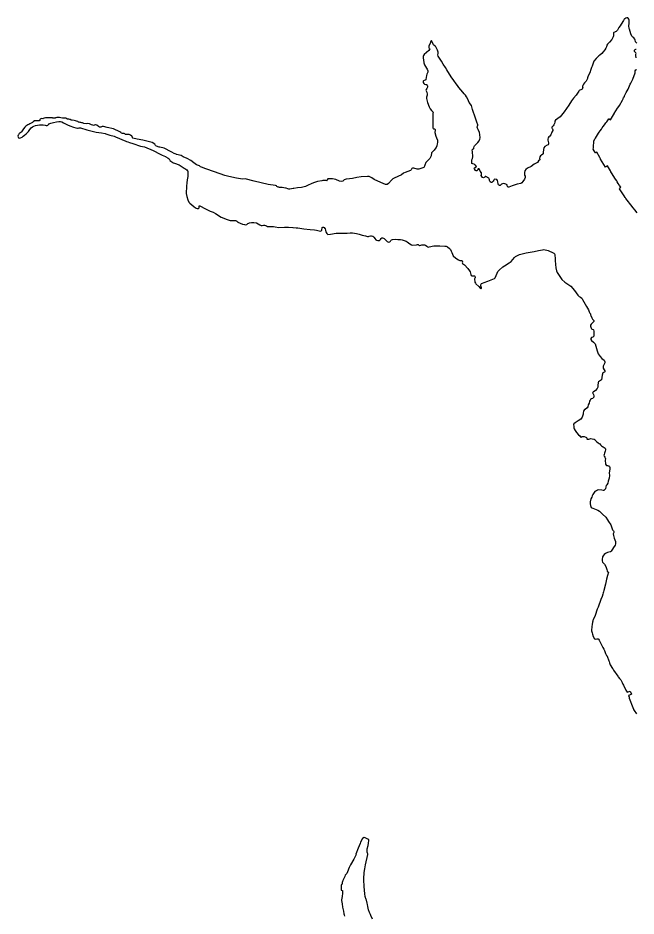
# Model space of a CAD drawing. Header units: inches. Extents: x 1341578 to 1502124, y 557203 to 748561.
# Drawn here: x 1456484 to 1459638, y 581395 to 585975 of the extents above; entities that cross this region are included whole.
import ezdxf

# ---------------------------------------------------------------- set-up
doc = ezdxf.new("R2010")
doc.units = ezdxf.units.IN
doc.header["$MEASUREMENT"] = 0
doc.layers.add('Zipcode', color=7, linetype='Continuous')

msp = doc.modelspace()

# ---------------------------------------------------------------- linework, layer by layer
at = {"layer": 'Zipcode'}
for points in [[(1459642, 585846.2), (1459635.8, 585854), (1459633.3, 585862.7), (1459631.7, 585866.8), (1459626.9, 585873.4), (1459620.9, 585877.7), (1459616.3, 585881.6), (1459611.2, 585893.9), (1459604.2, 585918.3), (1459603.4, 585921.2), (1459601.7, 585934.4), (1459602.3, 585946.9), (1459602.2, 585965.5), (1459601.9, 585969.1), (1459598.4, 585973.3), (1459595.6, 585974.9), (1459594.9, 585974.9), (1459591.3, 585974.9), (1459586.8, 585973.7), (1459581.6, 585971.3), (1459578.1, 585968), (1459574.1, 585962.5), (1459562.4, 585943.3), (1459557.1, 585934), (1459549.8, 585926.3), (1459542.8, 585912.7), (1459541.5, 585910.4), (1459537.4, 585905.5), (1459531.4, 585903.6), (1459530.4, 585903.2), (1459524.9, 585901.2), (1459523.8, 585899.8), (1459523.4, 585899.4), (1459523.1, 585895.7), (1459523.1, 585891.5), (1459522.9, 585884.6), (1459521, 585877.9), (1459514, 585865.2), (1459503.1, 585851.2), (1459492.2, 585841.6), (1459489.8, 585836.5), (1459487.9, 585828.4), (1459484.7, 585821.2), (1459478.4, 585812.3), (1459470.5, 585802.4), (1459463.2, 585794.2), (1459453.3, 585784.7), (1459448.9, 585781), (1459434.7, 585769), (1459423.5, 585754.3), (1459413.9, 585729.9), (1459410.8, 585722.2), (1459408.1, 585711.9), (1459401.5, 585694.9), (1459394.2, 585679.6), (1459390.5, 585668.9), (1459389.8, 585666.9), (1459382.9, 585653), (1459379.5, 585648.9), (1459375.7, 585644.4), (1459369.9, 585637.5), (1459366, 585630.2), (1459365, 585624.9), (1459365.6, 585621.7), (1459365.9, 585620), (1459365.4, 585615.5), (1459363.1, 585612.1), (1459361, 585610.9), (1459359.7, 585610.3), (1459347.6, 585605.2), (1459345.3, 585601.7), (1459340.1, 585591.4), (1459332.6, 585580.8), (1459319.1, 585566.7), (1459309.5, 585552.6), (1459294.7, 585529.5), (1459272, 585496.7), (1459251.3, 585470.7), (1459227.7, 585453.3), (1459224, 585447.8), (1459223.4, 585443), (1459222.6, 585436.1), (1459219.2, 585430.5), (1459215.9, 585424), (1459211.1, 585420.6), (1459208.9, 585418.5), (1459208.9, 585413.9), (1459210, 585411.1), (1459211.5, 585408.9), (1459213.6, 585404.1), (1459213.7, 585401.6), (1459208, 585392.2), (1459203.6, 585378.7), (1459198.1, 585372.3), (1459193.3, 585367.9), (1459189.1, 585363.4), (1459187.5, 585356.9), (1459187.6, 585351.8), (1459189.9, 585345.7), (1459191.6, 585337.5), (1459191.7, 585334.1), (1459191.3, 585330.6), (1459188.9, 585327.8), (1459184.9, 585325.6), (1459173.1, 585318.7), (1459168, 585313), (1459165.2, 585303.8), (1459163.7, 585288.3), (1459164.1, 585281.3), (1459163, 585279.5), (1459155.1, 585275.5), (1459150.5, 585272.4), (1459147.5, 585266.2), (1459145.9, 585259), (1459146.9, 585255.2), (1459147.7, 585252.9), (1459147, 585251.4), (1459140.8, 585245.5), (1459135.1, 585237), (1459118.5, 585228.6), (1459102.8, 585217.5), (1459084, 585208.8), (1459076.3, 585201.4), (1459070.7, 585194.5), (1459068.7, 585187.4), (1459068.4, 585180.1), (1459069.6, 585172.7), (1459071.7, 585168.4), (1459072.9, 585163.7), (1459072.2, 585161.1), (1459068.9, 585152.6), (1459060.6, 585141.6), (1459055.2, 585134.3), (1459050.2, 585131.5), (1459031.9, 585127), (1459006.5, 585118.1), (1458988.6, 585111.9), (1458984.1, 585112.7), (1458981.6, 585115.6), (1458981.2, 585119.4), (1458979.6, 585123.1), (1458973.3, 585127.3), (1458963.4, 585130.6), (1458956.5, 585129.8), (1458951.1, 585126.5), (1458944.1, 585121.2), (1458940.9, 585120.9), (1458936.5, 585123.2), (1458934.8, 585128.6), (1458932.9, 585138.4), (1458930.8, 585145.8), (1458927.7, 585150.3), (1458925, 585151.7), (1458917.1, 585152.8), (1458914.7, 585151), (1458911.5, 585147), (1458908.4, 585143.1), (1458905.1, 585138.4), (1458902.8, 585136.2), (1458898.1, 585136.2), (1458893.8, 585139.5), (1458890.6, 585145.8), (1458890.3, 585149.9), (1458889.3, 585154.2), (1458886.7, 585157.6), (1458871.8, 585165.9), (1458868.6, 585165.7), (1458865.9, 585163.1), (1458863.3, 585160.5), (1458859, 585159.4), (1458855, 585161.3), (1458850.8, 585166.9), (1458848.5, 585172.1), (1458848.7, 585176.9), (1458848.9, 585183.5), (1458848.6, 585184.8), (1458842.9, 585193.4), (1458839.5, 585201.6), (1458836.7, 585204.8), (1458834.3, 585205.4), (1458832.7, 585205.3), (1458831.4, 585203.1), (1458830, 585201), (1458827.6, 585196.4), (1458825.4, 585194.9), (1458821.8, 585194.7), (1458819.2, 585196.5), (1458813.5, 585205.8), (1458812.4, 585208.2), (1458812.9, 585209.8), (1458816.6, 585212.5), (1458821.6, 585216), (1458823.3, 585217.8), (1458822.6, 585219.7), (1458817.9, 585224), (1458815.7, 585226.1), (1458811.3, 585229.3), (1458804.3, 585231.8), (1458800.5, 585233.4), (1458799.8, 585236.2), (1458800, 585241), (1458800.2, 585244.2), (1458800.7, 585251.1), (1458803, 585259), (1458804.6, 585265.9), (1458804.2, 585293.1), (1458801.3, 585300.5), (1458801.2, 585303), (1458806.5, 585307.3), (1458808, 585308.3), (1458809.9, 585309.7), (1458810.9, 585312.9), (1458811.5, 585318.6), (1458811.6, 585319.5), (1458813.1, 585322.4), (1458817.6, 585326.6), (1458818.4, 585327.3), (1458818.7, 585327.6), (1458830, 585340.6), (1458837.7, 585348.5), (1458841.1, 585357.2), (1458842.2, 585364.4), (1458841.5, 585381), (1458841.4, 585382), (1458839.7, 585389.6), (1458839.4, 585390.8), (1458832.7, 585406.9), (1458829, 585412.9), (1458827.6, 585417.2), (1458827.9, 585419.9), (1458829.4, 585423), (1458830.9, 585427.8), (1458830.9, 585429.5), (1458826, 585443.7), (1458814.7, 585474.1), (1458806.6, 585497.6), (1458804, 585507.7), (1458799.9, 585522), (1458797.5, 585528.5), (1458787, 585543.9), (1458779.2, 585561.3), (1458773.6, 585572), (1458767.4, 585581.7), (1458761.2, 585588.4), (1458753.6, 585596.6), (1458744.1, 585608.1), (1458733.7, 585620.7), (1458726.1, 585630.2), (1458719.9, 585638.4), (1458707.4, 585655.9), (1458693.9, 585675.2), (1458672.6, 585710.5), (1458665.7, 585722.6), (1458653.5, 585739.9), (1458646, 585753.9), (1458627.7, 585779.9), (1458626.8, 585787.6), (1458627.6, 585793.6), (1458627.8, 585800.6), (1458627.2, 585805.5), (1458625, 585811.4), (1458621.8, 585817.6), (1458620, 585821), (1458616, 585828), (1458612.6, 585831.3), (1458605.2, 585837.1), (1458597.2, 585853.1), (1458595.1, 585856.6), (1458594, 585857.6), (1458592, 585857.6), (1458590.5, 585856.3), (1458588.9, 585853.3), (1458586.6, 585844.5), (1458580.5, 585833.4), (1458579.9, 585829.4), (1458580.4, 585825.4), (1458580.7, 585823.4), (1458582, 585821.3), (1458584.3, 585819.2), (1458585.3, 585816.6), (1458584.2, 585813.3), (1458580.7, 585808.9), (1458557.6, 585789.3), (1458553.7, 585783.3), (1458551.7, 585777.8), (1458552, 585769.5), (1458554.2, 585761.1), (1458555.9, 585746.4), (1458558.9, 585736.3), (1458559.3, 585735.5), (1458562.9, 585727.4), (1458568.5, 585719.3), (1458572.7, 585713.2), (1458574.8, 585705), (1458574.7, 585698.5), (1458572.5, 585692.3), (1458570.9, 585688.5), (1458568.2, 585682.1), (1458565.6, 585660.5), (1458564.7, 585659.4), (1458553.7, 585655), (1458551.6, 585651.9), (1458552.1, 585646), (1458555, 585641.2), (1458558.8, 585637.3), (1458565.2, 585635.8), (1458570.3, 585635), (1458570.7, 585634.5), (1458572.7, 585632.5), (1458574.1, 585626.5), (1458574, 585622.3), (1458572.9, 585618.3), (1458572.8, 585617.8), (1458570.2, 585614.5), (1458566.7, 585609.9), (1458565.6, 585606.6), (1458569.8, 585595.7), (1458571.6, 585585.9), (1458571.6, 585580.9), (1458570.6, 585576.3), (1458568.7, 585570.2), (1458568.1, 585563.4), (1458574.4, 585544.2), (1458582.7, 585522.1), (1458587.9, 585510.9), (1458593.4, 585502.5), (1458597.1, 585499.4), (1458600.9, 585496.8), (1458601.2, 585496.6), (1458602.7, 585494.9), (1458602.3, 585493.9), (1458602.1, 585493.2), (1458601, 585489.3), (1458601.2, 585476.5), (1458601.1, 585438.1), (1458600.6, 585415.4), (1458601.9, 585410.4), (1458604.4, 585409.3), (1458607.8, 585409.3), (1458609.9, 585408.9), (1458611.6, 585407.7), (1458612.6, 585406.3), (1458612.4, 585403.3), (1458612, 585391.4), (1458617, 585372.7), (1458620.3, 585362.8), (1458624.3, 585350.9), (1458624.1, 585343.6), (1458624, 585340.1), (1458622.7, 585332.2), (1458620.6, 585322.6), (1458617.5, 585314.6), (1458611.9, 585306.5), (1458607, 585300.7), (1458600.7, 585294.4), (1458594.9, 585286.3), (1458591.7, 585271.1), (1458584.9, 585258.5), (1458565.6, 585237.7), (1458559.5, 585224.7), (1458558.3, 585219.1), (1458557.3, 585216.3), (1458554.5, 585213.1), (1458540, 585207.1), (1458529.7, 585204.5), (1458521.2, 585204.4), (1458504.1, 585209.4), (1458496.4, 585209.1), (1458493.8, 585207.1), (1458492.1, 585203.4), (1458490.3, 585199.8), (1458487.1, 585197.2), (1458460.6, 585187.5), (1458450.6, 585182.9), (1458441.4, 585175.5), (1458404.3, 585158.7), (1458396.9, 585154.3), (1458389.5, 585148.2), (1458374.8, 585130.9), (1458367.9, 585125.7), (1458365, 585124.9), (1458360, 585125.8), (1458336.3, 585135.3), (1458302.4, 585150.9), (1458288.9, 585159.8), (1458276.8, 585165.7), (1458266.8, 585166.8), (1458234.5, 585164.9), (1458212.3, 585161.3), (1458191.3, 585156.9), (1458161.2, 585153.3), (1458158.4, 585153), (1458148.1, 585150.1), (1458147.8, 585149.7), (1458141.3, 585143.3), (1458135.7, 585140.5), (1458124.2, 585142), (1458105.5, 585150.6), (1458088.7, 585154.1), (1458064.7, 585153.8), (1458062.9, 585153.2), (1458062.6, 585151.4), (1458061.6, 585146.8), (1458060.4, 585146.3), (1458060.9, 585146.1), (1458054.8, 585146), (1458040.4, 585145.4), (1458033.9, 585145.1), (1458012.2, 585140.1), (1457997, 585135.5), (1457983.8, 585131.1), (1457980.8, 585129.7), (1457964.3, 585122.1), (1457950.8, 585114.7), (1457930.6, 585111.1), (1457910.4, 585108.9), (1457891.9, 585105.4), (1457887.9, 585104.7), (1457871.2, 585102.3), (1457865.7, 585102.1), (1457861, 585103.5), (1457852.8, 585106.2), (1457849.5, 585107.3), (1457832, 585110.5), (1457818.7, 585111), (1457814.5, 585111.2), (1457811.2, 585112.2), (1457808.2, 585113.8), (1457805.5, 585115.9), (1457802.8, 585118.4), (1457798.9, 585119.7), (1457761.4, 585125.9), (1457688.7, 585143.2), (1457643.5, 585154), (1457630.6, 585152.6), (1457619.1, 585154.4), (1457598.2, 585157.6), (1457559.5, 585166.7), (1457538.9, 585171.6), (1457487.1, 585190), (1457442.8, 585205.2), (1457420.7, 585213.7), (1457415.6, 585215.9), (1457412.5, 585219.4), (1457411, 585221.4), (1457404.7, 585223.2), (1457394.6, 585226.4), (1457381.8, 585235.9), (1457366.2, 585248.1), (1457346.9, 585258.9), (1457327.1, 585267.4), (1457317, 585272.7), (1457293, 585279.1), (1457290.9, 585280), (1457281.1, 585283.8), (1457269.8, 585289.8), (1457264.8, 585292.3), (1457230.1, 585310.1), (1457208.3, 585315.7), (1457204.1, 585316.7), (1457190.9, 585320.4), (1457186.6, 585322.9), (1457185.2, 585325.1), (1457185.1, 585325.2), (1457182.8, 585330.5), (1457168, 585339.5), (1457121.3, 585351.2), (1457091.4, 585357.4), (1457070.8, 585361.7), (1457068.9, 585362.9), (1457067.5, 585365.7), (1457066, 585370.1), (1457065.2, 585372.2), (1457058.8, 585376.8), (1457050.6, 585380.6), (1457039.6, 585380.3), (1457032.9, 585381.4), (1457029.3, 585383.8), (1457025.6, 585385.7), (1457022, 585385.6), (1457021.8, 585385.6), (1457017.1, 585385.9), (1457011.9, 585388.2), (1457009.4, 585390.3), (1457004, 585394.8), (1456971.8, 585409.3), (1456939.3, 585416.3), (1456920.8, 585421.1), (1456913.3, 585420.6), (1456906.5, 585418.5), (1456906, 585418.3), (1456902.1, 585417.3), (1456899.1, 585417.8), (1456895.7, 585420.8), (1456894.1, 585422), (1456885.9, 585428.1), (1456881.7, 585429.3), (1456879, 585429.1), (1456872.2, 585427.4), (1456870.7, 585427.1), (1456866.6, 585427.5), (1456865.1, 585428), (1456859.5, 585429.9), (1456849.6, 585435.1), (1456840.4, 585435.9), (1456833.3, 585435.1), (1456819.8, 585437.5), (1456813.3, 585439.5), (1456809.7, 585440.4), (1456805.3, 585441), (1456802, 585441), (1456796.4, 585442.8), (1456792.3, 585444.3), (1456789.7, 585447.2), (1456782.9, 585448.4), (1456777, 585449.9), (1456769.9, 585452.2), (1456760.4, 585454.3), (1456756, 585454.3), (1456753.7, 585454.9), (1456751.3, 585457.8), (1456747.8, 585457.8), (1456743.6, 585458.1), (1456737.4, 585459.6), (1456732.4, 585461.1), (1456728, 585463.1), (1456719.4, 585463.7), (1456710.9, 585464), (1456702.6, 585466.1), (1456695.8, 585467.6), (1456690.8, 585467.6), (1456686.1, 585467.6), (1456681.4, 585467.3), (1456675.5, 585464.9), (1456674.8, 585464.7), (1456671, 585463.7), (1456664.9, 585463.7), (1456662.4, 585464.5), (1456660.4, 585465.2), (1456655.1, 585465.5), (1456646.9, 585465.8), (1456638.9, 585465.8), (1456628.9, 585466.1), (1456624.4, 585465.8), (1456617.9, 585464.6), (1456613.2, 585462.6), (1456610.3, 585461.1), (1456605, 585461.4), (1456601.1, 585461.1), (1456599.7, 585460.2), (1456597.3, 585459), (1456595.8, 585456.9), (1456594.9, 585451.6), (1456592, 585449.9), (1456588.1, 585449.6), (1456583.4, 585449.6), (1456579.3, 585449.6), (1456575.2, 585449.9), (1456568.7, 585449.6), (1456562.2, 585446), (1456557.8, 585441.9), (1456550.7, 585438.9), (1456543.9, 585435.7), (1456538.9, 585431.3), (1456534.7, 585429.2), (1456529.1, 585426.9), (1456524.4, 585422.7), (1456518.8, 585417.4), (1456511.7, 585410.3), (1456504.6, 585400), (1456501.7, 585394.4), (1456498.2, 585390.9), (1456493.7, 585388.2), (1456489.9, 585385), (1456486.9, 585379.6), (1456484, 585376.7), (1456483.7, 585371.7), (1456486.7, 585364.3), (1456491.7, 585361.9), (1456497.3, 585364), (1456504.4, 585367.8), (1456510.5, 585371.7), (1456517.9, 585376.4), (1456526.2, 585384.4), (1456536.8, 585395.9), (1456544.5, 585405.3), (1456550.7, 585413.9), (1456557.8, 585419.2), (1456565.1, 585423.9), (1456572.8, 585426.6), (1456583.1, 585428), (1456594.3, 585429.5), (1456604.4, 585429.5), (1456613.2, 585429.5), (1456623.3, 585428), (1456627.7, 585426.6), (1456632.4, 585426.6), (1456636.2, 585428.6), (1456639.2, 585431.9), (1456640.7, 585433.4), (1456641.5, 585434.2), (1456651.9, 585438.4), (1456664.3, 585441.9), (1456680.2, 585445.4), (1456692.3, 585446.9), (1456701.4, 585446.3), (1456707.3, 585444.6), (1456716.2, 585440.4), (1456726.8, 585434.5), (1456740.1, 585428.9), (1456754.3, 585423), (1456762, 585420.1), (1456767.5, 585418), (1456778.7, 585415.3), (1456787, 585413.6), (1456791.7, 585413.3), (1456796.7, 585414.5), (1456802.1, 585415), (1456835.2, 585403.9), (1456883, 585392.8), (1456910.1, 585388.5), (1456928.9, 585384.9), (1456932.8, 585383.7), (1456952.8, 585377.8), (1456974.5, 585371.3), (1456981.9, 585369.1), (1457034.2, 585346.2), (1457038.1, 585344.5), (1457044.9, 585342.4), (1457052.6, 585340.1), (1457069.9, 585334.9), (1457109.1, 585321.9), (1457129, 585317.2), (1457173.5, 585298.3), (1457183.5, 585293.5), (1457198.5, 585284.7), (1457220.3, 585275.4), (1457236.4, 585267.6), (1457238.2, 585266.8), (1457250.3, 585259.1), (1457255.1, 585255.8), (1457258.2, 585250.3), (1457259.3, 585248.4), (1457263.9, 585244.9), (1457273.4, 585237.9), (1457275.7, 585236.2), (1457282, 585233.9), (1457305.7, 585225.5), (1457331.8, 585209.2), (1457335.3, 585207), (1457345.3, 585200.1), (1457349.5, 585194.5), (1457350.7, 585192.8), (1457351.2, 585183.4), (1457350.1, 585166.1), (1457348.1, 585149), (1457345.6, 585133.8), (1457343.7, 585117.6), (1457343, 585080.1), (1457345.4, 585064.7), (1457351.5, 585047.7), (1457355.9, 585036.2), (1457360.5, 585030.6), (1457380.8, 585014), (1457383.2, 585012.2), (1457393.8, 585004.2), (1457398, 585003.3), (1457400.6, 585002.8), (1457405.6, 585003.5), (1457406.9, 585005.2), (1457407.8, 585006.2), (1457408.5, 585009.3), (1457408.1, 585011.9), (1457408, 585014.2), (1457408.9, 585016), (1457411.1, 585016.6), (1457415.9, 585015.9), (1457419, 585013.9), (1457433.7, 585005.5), (1457464.5, 584989.4), (1457480.1, 584984.5), (1457492, 584977.5), (1457520.5, 584959.1), (1457551.4, 584946.4), (1457565.9, 584942.2), (1457594.4, 584942.1), (1457599.6, 584940.9), (1457603.7, 584936.8), (1457606.3, 584934.2), (1457629.4, 584922.9), (1457639.7, 584920.8), (1457645.3, 584920.5), (1457651.4, 584922.2), (1457657.3, 584927.3), (1457661.3, 584928.7), (1457665.4, 584930.1), (1457675.8, 584931.1), (1457686.9, 584931.1), (1457701.4, 584929.7), (1457717.5, 584919.8), (1457720.7, 584917.8), (1457725.1, 584916.1), (1457730.6, 584917.1), (1457737.6, 584918), (1457741.2, 584918.5), (1457746.7, 584917.2), (1457747, 584917.2), (1457751.8, 584914.6), (1457757.3, 584912.2), (1457761.9, 584912.1), (1457766.2, 584912), (1457787.4, 584910.9), (1457796.3, 584909.5), (1457814.6, 584906.9), (1457843.2, 584907.9), (1457864.8, 584908.6), (1457886.8, 584906.9), (1457888.5, 584906.7), (1457902.8, 584904.8), (1457911.5, 584904), (1457943, 584899.9), (1457974.5, 584895.6), (1457975.5, 584895.4), (1457997, 584893.9), (1458007.8, 584892.6), (1458021.1, 584888.8), (1458027, 584888), (1458031.6, 584889), (1458033.8, 584892.1), (1458034.7, 584896.6), (1458035.4, 584902.8), (1458036.8, 584906.6), (1458037, 584907.1), (1458039.3, 584908.6), (1458043.6, 584908.3), (1458046.3, 584906.9), (1458050.5, 584901.8), (1458050.8, 584900.7), (1458052.9, 584891.2), (1458055.5, 584883.9), (1458059.8, 584875), (1458063, 584871.9), (1458065.6, 584870.8), (1458079.4, 584872.1), (1458108.5, 584877.5), (1458147.2, 584877.6), (1458163.7, 584878), (1458179.9, 584878.3), (1458190.6, 584878.3), (1458200.7, 584877.5), (1458212, 584875.9), (1458224.7, 584872), (1458239.8, 584867.1), (1458257.5, 584863.7), (1458262.3, 584862), (1458267.5, 584860), (1458270.5, 584859.7), (1458272.9, 584860.3), (1458276.8, 584862.6), (1458282.2, 584863.9), (1458288.5, 584863.8), (1458294.2, 584862.3), (1458299.4, 584858.4), (1458301.7, 584855.4), (1458305, 584850.3), (1458310, 584844), (1458314.2, 584841.7), (1458320.4, 584839.3), (1458325.8, 584839.2), (1458328.6, 584839.3), (1458333.5, 584844.6), (1458337.8, 584849.7), (1458341.4, 584852.8), (1458344.5, 584853.1), (1458349.9, 584852.2), (1458352.3, 584850.2), (1458360.6, 584841.6), (1458368.1, 584834.9), (1458374.5, 584831.8), (1458381.8, 584833.6), (1458385.2, 584836.4), (1458387.3, 584839.3), (1458390.6, 584843.4), (1458394.5, 584845.6), (1458409.1, 584846.7), (1458422.8, 584845.2), (1458435.3, 584845.1), (1458444.9, 584843.6), (1458464.9, 584837.4), (1458470.3, 584833.9), (1458476.8, 584828.4), (1458483.4, 584823.2), (1458492.3, 584817.4), (1458495.7, 584816.5), (1458517.1, 584818.6), (1458522.6, 584819.3), (1458526, 584818.9), (1458528.2, 584817.6), (1458532.3, 584813.5), (1458534.8, 584813.7), (1458539.4, 584815.9), (1458545.4, 584818.2), (1458549.1, 584818.7), (1458557.8, 584818.1), (1458563.5, 584816.3), (1458569.9, 584811.2), (1458573.9, 584807.8), (1458579.5, 584806.8), (1458581.6, 584807.6), (1458590.4, 584809.9), (1458598.4, 584811.8), (1458606.5, 584813.6), (1458629.1, 584812.7), (1458637, 584812.1), (1458662.1, 584810.7), (1458668.7, 584810.6), (1458676.4, 584806.9), (1458686.1, 584798.9), (1458690.4, 584793.5), (1458693.8, 584785.3), (1458697.2, 584778.1), (1458700.6, 584769.5), (1458705.5, 584761.5), (1458718.8, 584750.2), (1458731.6, 584741.3), (1458739, 584738.3), (1458743.9, 584737.6), (1458747.5, 584737.4), (1458750.4, 584735.7), (1458752.2, 584731), (1458751.6, 584729.2), (1458750.9, 584725.9), (1458752, 584722.2), (1458763.4, 584716), (1458779.8, 584697.1), (1458787.8, 584685.7), (1458791, 584679.7), (1458795, 584666.5), (1458797.3, 584661.2), (1458800.5, 584659.7), (1458805, 584659.5), (1458807.8, 584660.2), (1458811.3, 584660.4), (1458813.5, 584659.6), (1458815.4, 584657.3), (1458816.9, 584652), (1458816.8, 584649.9), (1458815.5, 584648.1), (1458814, 584644.5), (1458815.6, 584627.6), (1458818.2, 584622), (1458821.2, 584618.5), (1458835, 584605.9), (1458842.6, 584596.5), (1458845.2, 584595.2), (1458847.5, 584595.5), (1458848.8, 584596.8), (1458849.9, 584598.9), (1458848.4, 584603.4), (1458846.3, 584609.1), (1458846.2, 584614.3), (1458847.9, 584617.7), (1458850.1, 584620.4), (1458853.8, 584622.8), (1458862.2, 584626.1), (1458882.5, 584633.2), (1458916.5, 584646.2), (1458918.8, 584650), (1458929.8, 584673.3), (1458933.5, 584681.6), (1458939.5, 584688.8), (1458958.9, 584706.1), (1458967.2, 584711.2), (1458990.2, 584726.2), (1459000.5, 584733.2), (1459018, 584753.3), (1459023.5, 584759), (1459032.4, 584763.8), (1459043.7, 584768.1), (1459057.4, 584772), (1459077.9, 584776.3), (1459118.8, 584784.7), (1459139.6, 584788.9), (1459160.5, 584793), (1459167.2, 584793.3), (1459174.3, 584792.7), (1459182, 584790.9), (1459189.7, 584789.3), (1459215.8, 584777.1), (1459217.7, 584776), (1459219.8, 584774.7), (1459222, 584771.5), (1459222.8, 584767.9), (1459223.7, 584763.9), (1459225, 584749.9), (1459226, 584738.6), (1459226.4, 584718.3), (1459228.3, 584701.4), (1459232.8, 584685.9), (1459235.7, 584677.2), (1459242.4, 584665.9), (1459248.6, 584655.8), (1459259.8, 584641.4), (1459275.2, 584627.4), (1459304.9, 584606.6), (1459324, 584584.8), (1459341.5, 584561.9), (1459347.5, 584554.5), (1459354.1, 584550.8), (1459362, 584545.7), (1459364.6, 584539.9), (1459371.7, 584526.9), (1459384.9, 584502.9), (1459394.7, 584486.9), (1459398.3, 584476.4), (1459402, 584469.2), (1459405, 584465.6), (1459406.4, 584460.9), (1459406.5, 584458.2), (1459412.7, 584445.6), (1459416.4, 584438.7), (1459421.4, 584434.3), (1459423, 584431.3), (1459422.1, 584427.6), (1459419.8, 584423.2), (1459415.1, 584419.6), (1459409, 584414), (1459405.6, 584408.8), (1459406.1, 584403.1), (1459409.2, 584392.4), (1459411.3, 584389.7), (1459414.2, 584388), (1459418.9, 584385.9), (1459420.9, 584384.2), (1459422.1, 584377.5), (1459422.7, 584359.1), (1459422, 584352), (1459417.8, 584347.6), (1459411.2, 584345), (1459406.6, 584339.4), (1459406.7, 584334.8), (1459410.6, 584329.5), (1459421.1, 584321.4), (1459426.7, 584317.2), (1459428.9, 584312.7), (1459440.4, 584277.6), (1459444.6, 584262.8), (1459454.7, 584248.1), (1459462.7, 584238.5), (1459475, 584230.4), (1459477.9, 584225.5), (1459478.8, 584221), (1459478.1, 584216.9), (1459473.4, 584206.1), (1459470.8, 584199.7), (1459470.4, 584196.4), (1459470.7, 584188.6), (1459479.8, 584171.8), (1459479.3, 584170.1), (1459476.8, 584168.8), (1459471.6, 584167.6), (1459468.2, 584164.8), (1459464.8, 584153.5), (1459463.2, 584141.3), (1459461.2, 584129.4), (1459457, 584125.2), (1459446.9, 584119.6), (1459445.2, 584115.8), (1459443.3, 584101.1), (1459442.7, 584091.8), (1459439.2, 584085.7), (1459430.9, 584074.7), (1459418.7, 584066.7), (1459416.6, 584063.2), (1459417, 584060.7), (1459420.1, 584054.7), (1459422.2, 584048.4), (1459422, 584041.8), (1459419.7, 584036.8), (1459416.7, 584034.2), (1459410.8, 584031.9), (1459405.5, 584029.3), (1459403.3, 584026.5), (1459400.9, 584019.9), (1459398, 584010.9), (1459394.3, 584002.2), (1459391.2, 583991.4), (1459387.9, 583986.3), (1459378.4, 583978.9), (1459374.2, 583978), (1459371, 583973.7), (1459369.2, 583968.7), (1459368.8, 583960.9), (1459368.4, 583953.8), (1459363.9, 583938.3), (1459356.3, 583929.1), (1459343.5, 583920.8), (1459326.9, 583909.5), (1459320, 583904.7), (1459319.2, 583899.1), (1459319.8, 583892.3), (1459320.7, 583884.9), (1459322.6, 583879), (1459327.2, 583870.8), (1459334.6, 583860.7), (1459345.2, 583849.7), (1459350.9, 583843.8), (1459354.1, 583839.3), (1459356, 583837.7), (1459358.8, 583837.2), (1459360.8, 583838.2), (1459363.8, 583840.1), (1459369, 583841.2), (1459372.6, 583840.1), (1459381.2, 583837.3), (1459385.3, 583835.5), (1459387.2, 583832.6), (1459387.7, 583828.8), (1459388.5, 583827.6), (1459392.2, 583827), (1459396.5, 583827.5), (1459406.5, 583830.2), (1459414.6, 583829), (1459424, 583826.4), (1459428.8, 583823.9), (1459431.8, 583820.4), (1459438.7, 583813.3), (1459445, 583807.5), (1459449.8, 583804.9), (1459453.6, 583802.3), (1459456.6, 583797.8), (1459462.2, 583792.6), (1459467.7, 583789.9), (1459470.8, 583788.1), (1459479.7, 583780.6), (1459481.9, 583778.2), (1459482.7, 583775.7), (1459481.8, 583772.5), (1459479.8, 583765.3), (1459477.5, 583754.8), (1459475, 583748.3), (1459474.2, 583743.4), (1459475.8, 583739.5), (1459479.2, 583735.4), (1459481.3, 583730.9), (1459481.6, 583726.2), (1459481.2, 583720.2), (1459480.6, 583713.8), (1459481.4, 583704.1), (1459483, 583698.6), (1459485.5, 583694), (1459487.9, 583692.9), (1459492.2, 583691.9), (1459496, 583691.3), (1459498.1, 583691.4), (1459499.3, 583690.9), (1459502.1, 583686.6), (1459503.8, 583681.6), (1459504.9, 583675.8), (1459504.5, 583673), (1459501.4, 583654.6), (1459501.8, 583641.5), (1459501.3, 583627.4), (1459499.3, 583623), (1459496.1, 583611.8), (1459494.3, 583602.6), (1459489.3, 583594.3), (1459485.9, 583590.1), (1459483.5, 583584.2), (1459481.8, 583574.1), (1459479.4, 583570.1), (1459473.7, 583565.8), (1459469.8, 583565), (1459463.9, 583566.4), (1459448.7, 583568.1), (1459442, 583566.2), (1459436, 583563.7), (1459430.7, 583561), (1459428.5, 583559.1), (1459425.2, 583555.6), (1459421.5, 583550.3), (1459418, 583544.6), (1459414.2, 583537.5), (1459411.9, 583530.7), (1459408.1, 583521.9), (1459403.8, 583507.5), (1459404.5, 583496.5), (1459405.3, 583488.5), (1459406.6, 583483.2), (1459409.4, 583478.5), (1459412.3, 583476.5), (1459417.5, 583474.5), (1459435.4, 583468.3), (1459443.2, 583464.8), (1459451.1, 583459), (1459467.6, 583443.7), (1459483.5, 583429.1), (1459491.7, 583416.1), (1459498, 583406.6), (1459509.2, 583389.2), (1459512.8, 583380.3), (1459514, 583374.7), (1459515.8, 583369.9), (1459518.5, 583364.6), (1459522.5, 583359.8), (1459524.7, 583355.2), (1459524.4, 583351.2), (1459522.3, 583347.8), (1459521.4, 583343.4), (1459522.2, 583335.9), (1459525.7, 583322.6), (1459530.3, 583313.3), (1459533.4, 583304.5), (1459533.4, 583293.6), (1459532, 583286.6), (1459523.5, 583275.1), (1459518.3, 583266.4), (1459511.1, 583255.6), (1459508.5, 583252.5), (1459505.8, 583251.4), (1459498.7, 583250.6), (1459492.1, 583248.3), (1459482.3, 583243.1), (1459475.7, 583238.8), (1459470.7, 583232.3), (1459467.6, 583226.2), (1459465.7, 583212.6), (1459465.8, 583205.6), (1459467.2, 583199.4), (1459471.1, 583196.3), (1459477.7, 583190.1), (1459484.7, 583177.7), (1459489.7, 583161.5), (1459490.4, 583155.4), (1459491.3, 583152.2), (1459496.8, 583149), (1459492.3, 583131.4), (1459487.7, 583112.7), (1459487.7, 583112.6), (1459481.4, 583086.7), (1459473.7, 583055), (1459472.2, 583048.3), (1459471, 583042.8), (1459468.6, 583035.9), (1459464.8, 583025), (1459464.7, 583024.7), (1459464.6, 583024.4), (1459459, 583009.1), (1459444.8, 582969.8), (1459441.9, 582962.9), (1459440.5, 582959.2), (1459429.1, 582927.7), (1459420, 582905.7), (1459418.3, 582902.1), (1459416.9, 582897.1), (1459416.8, 582896.9), (1459416.6, 582895.8), (1459413.4, 582880.2), (1459411.8, 582872.4), (1459411.5, 582849.7), (1459413.6, 582839.4), (1459416.4, 582831.6), (1459419.5, 582821.1), (1459425.7, 582809.1), (1459427.9, 582808), (1459430.5, 582807.4), (1459438.5, 582807.7), (1459442.7, 582809.2), (1459446.1, 582808.9), (1459447.3, 582806.7), (1459450.5, 582800.9), (1459457.3, 582787.5), (1459460.1, 582781.9), (1459461.9, 582778.3), (1459468.9, 582764.1), (1459472.9, 582756.5), (1459475.4, 582751.8), (1459476.6, 582749.5), (1459482.2, 582734.4), (1459487.2, 582722.7), (1459489.4, 582723.7), (1459492.7, 582715.4), (1459497.7, 582702.1), (1459500, 582695.9), (1459501.3, 582692.1), (1459502.7, 582686), (1459506.6, 582676.7), (1459518.1, 582657.9), (1459521, 582653.2), (1459523.5, 582649.3), (1459544.3, 582618.9), (1459547.6, 582614.3), (1459554.4, 582606.3), (1459560.6, 582598.7), (1459567.2, 582585), (1459570.6, 582578), (1459573.3, 582572.4), (1459573.4, 582572), (1459586.7, 582547), (1459589.6, 582541.7), (1459592.7, 582535.7), (1459592.9, 582535.8), (1459608, 582541.3), (1459614.8, 582525.7), (1459601, 582519.7), (1459600, 582519.2), (1459602.2, 582511.6), (1459602.2, 582509.4), (1459602.7, 582505.8), (1459621.7, 582457.9), (1459624.7, 582449.9), (1459625.5, 582448.4), (1459628.3, 582443), (1459628.6, 582442.2), (1459639.7, 582425.5)], [(1459639.5, 585772), (1459637.7, 585782.7), (1459637.7, 585789.7), (1459637.9, 585792.9), (1459636.8, 585796.9), (1459632.3, 585801.6), (1459630.1, 585804.4), (1459629.5, 585808.1), (1459630.3, 585810.8), (1459633.5, 585814.5), (1459636.3, 585815.6), (1459639.1, 585816.4)], [(1459643, 584981.5), (1459631.9, 584995.8), (1459622.8, 585007.4), (1459612, 585021.3), (1459592.5, 585045.3), (1459586.3, 585054), (1459584.4, 585056.8), (1459582.7, 585059.2), (1459577, 585067.3), (1459554.1, 585102.9), (1459558.8, 585109.6), (1459560.1, 585111.5), (1459554.3, 585120.4), (1459551.7, 585124.4), (1459547.1, 585131.5), (1459542.2, 585139), (1459539.2, 585143.6), (1459533.4, 585152.6), (1459513.3, 585185.1), (1459509.9, 585190.6), (1459508.7, 585192.5), (1459507.3, 585195), (1459492.2, 585220.5), (1459482.5, 585214.2), (1459457.4, 585255.2), (1459456.7, 585256.5), (1459452.8, 585263.5), (1459437.8, 585290.5), (1459432.2, 585287), (1459431.9, 585286.8), (1459431.9, 585286.9), (1459424.6, 585297.9), (1459419.8, 585305.1), (1459419.9, 585305.8), (1459419.9, 585306.1), (1459420.2, 585312.5), (1459420.2, 585313.7), (1459423.4, 585348.3), (1459430, 585360.6), (1459430.9, 585362.3), (1459441, 585379.2), (1459446.9, 585387.8), (1459449.7, 585392), (1459454.6, 585399.2), (1459461, 585408.6), (1459465.3, 585415), (1459470.1, 585421.1), (1459477.4, 585430.5), (1459484.4, 585439.6), (1459488.4, 585444.9), (1459491.8, 585449.5), (1459499.8, 585460.1), (1459500.1, 585459.9), (1459506.9, 585455.1), (1459523.3, 585481.5), (1459526.4, 585486.5), (1459527.1, 585487.6), (1459543.2, 585514.3), (1459549.8, 585523.7), (1459553.1, 585528.8), (1459569.4, 585556.3), (1459572.6, 585562.9), (1459573, 585563.8), (1459574.5, 585566.9), (1459574.7, 585567.2), (1459578.4, 585574.8), (1459580, 585577.9), (1459588.5, 585594), (1459593.4, 585604.1), (1459597.5, 585612.6), (1459608.1, 585636.7), (1459611.5, 585641.7), (1459620.5, 585658.7), (1459620.8, 585659.4), (1459622.1, 585663.2), (1459632.9, 585695.5), (1459633.8, 585705.5), (1459636.6, 585709.6), (1459641.4, 585712.3)], [(1458293, 581379), (1458284.7, 581398.2), (1458282.5, 581403.2), (1458278.3, 581412.8), (1458272.5, 581427.2), (1458269, 581443.5), (1458267, 581453.5), (1458265.6, 581460.4), (1458261.1, 581482.8), (1458258.8, 581482.1), (1458257.4, 581489.6), (1458256.3, 581495), (1458253.9, 581507.7), (1458253.4, 581510.5), (1458252.5, 581524.2), (1458251.1, 581546.6), (1458249.6, 581577.8), (1458249.7, 581583.8), (1458250.8, 581617.2), (1458253.5, 581635.2), (1458258.2, 581655.4), (1458268.6, 581709.1), (1458268.6, 581712.3), (1458267.7, 581714.6), (1458266.8, 581717), (1458266.6, 581718.6), (1458266.6, 581718.6), (1458266.3, 581721.3), (1458265.8, 581729.2), (1458266.7, 581738.1), (1458271.5, 581753.7), (1458272.6, 581766.4), (1458274.7, 581779.3), (1458275.1, 581781.8), (1458274.2, 581784.4), (1458272.4, 581785.7), (1458262, 581790.4), (1458255, 581793.6), (1458251.3, 581795.3), (1458242.1, 581789.4), (1458231.8, 581771.6), (1458229.4, 581765.5), (1458219.4, 581740.3), (1458208.5, 581710.6), (1458210.2, 581708.4), (1458197.4, 581685), (1458181, 581656.7), (1458176.7, 581649.6), (1458173.7, 581643.1), (1458165.2, 581619.4), (1458161.7, 581612.4), (1458156.8, 581606.8), (1458155.3, 581605), (1458153.8, 581603.1), (1458153.8, 581603.1), (1458153.5, 581602.4), (1458151.1, 581596.6), (1458142.5, 581576.2), (1458142, 581574.8), (1458140.3, 581571.1), (1458138.6, 581566.4), (1458138.6, 581558.7), (1458138.2, 581557.4), (1458137.2, 581556.5), (1458135.3, 581555.6), (1458133.8, 581550), (1458133.4, 581540.8), (1458133.2, 581534.8), (1458132.8, 581526.3), (1458140.6, 581524.6), (1458139.7, 581511.3), (1458138.4, 581494.3), (1458135.5, 581477.1), (1458135.3, 581475.8), (1458135.5, 581473.6), (1458138, 581456.9), (1458140.4, 581440.4), (1458144.3, 581419.2), (1458147.2, 581406.4), (1458148.3, 581401.7), (1458150.2, 581393.3)]]:
    msp.add_lwpolyline(points, dxfattribs=at)

doc.saveas('drawing.dxf')
